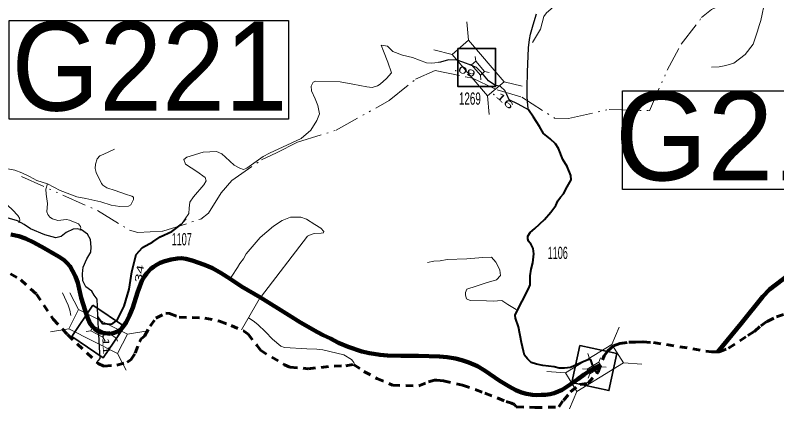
# Model space of a CAD drawing. Extents: x 301878 to 340724, y 234509 to 271929.
# Drawn here: x 330010 to 332797, y 237062 to 238501 of the extents above; entities that cross this region are included whole.
import ezdxf
from ezdxf.enums import TextEntityAlignment as Align

# ---------------------------------------------------------------- set-up
doc = ezdxf.new("R2010")
doc.units = 0
doc.header["$LTSCALE"] = 18
for name, pattern in [('DASH_DOUBLE_DOT', [9.2, 5, -1.2, 0.3, -1.2, 0.3, -1.2]), ('LONG_DASHED', [7.5, 6, -1.5]), ('SHORT_DASHED', [2.7, 1.5, -1.2])]:
    doc.linetypes.add(name, pattern=pattern)
doc.layers.add('17', color=7, linetype='Continuous')
for name, color, linetype, lineweight in [('31', 7, 'Continuous', 35), ('32', 7, 'Continuous', 25), ('35', 7, 'Continuous', 13), ('50', 7, 'Continuous', 13), ('52', 7, 'SHORT_DASHED', 60), ('54', 7, 'Continuous', 120), ('59', 7, 'DASH_DOUBLE_DOT', 13), ('8', 7, 'Continuous', 25)]:
    doc.layers.add(name, color=color, linetype=linetype, lineweight=lineweight)

msp = doc.modelspace()

# ---------------------------------------------------------------- linework, layer by layer
at = {"layer": '31', "lineweight": 25}
for points in [[(329987.76, 238481.66), (331009.99, 238481.66), (331009.99, 238120.96), (329987.76, 238120.96)], [(332232.1, 238224.44), (333254.33, 238224.44), (333254.33, 237863.73), (332232.1, 237863.73)]]:
    msp.add_lwpolyline(points, close=True, dxfattribs=at)
at = {"layer": '31'}
for points in [[(331629.35, 238379.59), (331768.32, 238379.59), (331768.32, 238240.51), (331629.35, 238240.51)], [(330294.81, 237440.62), (330409.95, 237362.8), (330332.07, 237247.58), (330216.93, 237325.4)], [(332076.12, 237293.25), (332212.02, 237264.22), (332182.97, 237128.21), (332047.07, 237157.24)]]:
    msp.add_lwpolyline(points, close=True, dxfattribs=at)
at = {"layer": '32'}
for points in [[(331888.01, 238155.41), (331887.64, 238161.23), (331885.19, 238184.14), (331883.96, 238204.59), (331883.96, 238236.49), (331885.19, 238292.93), (331888.05, 238381.31), (331891.72, 238412.8), (331895.4, 238431.61), (331905.62, 238466.38), (331918.29, 238506.05)], [(331698.84, 238310.05), (331661.15, 238324.56), (331627.81, 238336.16), (331595.93, 238337.61), (331566.94, 238328.91), (331559.23, 238328.27)], [(331888.01, 238155.41), (331851.03, 238175.14), (331817.69, 238191.1), (331809, 238211.41), (331801.75, 238225.91), (331785.8, 238240.42), (331765.51, 238244.77), (331742.32, 238260.73), (331717.68, 238289.74), (331698.84, 238310.05)], [(330312.78, 237397.5), (330311.12, 237435.16), (330309.77, 237462.26), (330299.61, 237476.49), (330290.14, 237491.4), (330269.19, 237507.94), (330257.68, 237529.62), (330257, 237555.37), (330258.35, 237579.09), (330272.57, 237610.26), (330286.79, 237634.66), (330288.15, 237652.95), (330285.44, 237680.74), (330274.91, 237700.25), (330253.24, 237715.84), (330236.99, 237719.9), (330222.77, 237718.55), (330196.37, 237705.67), (330178.76, 237691.44), (330158.45, 237687.37), (330119.18, 237697.54), (330065.69, 237719.22), (330043.34, 237735.49), (330018.97, 237749.04), (329980.37, 237759.88)], [(330309.19, 237231.3), (330320.61, 237245.58), (330319.93, 237265.07), (330316.49, 237333.81), (330312.78, 237397.5)]]:
    msp.add_lwpolyline(points, dxfattribs=at)
at = {"layer": '32', "lineweight": 40}
for points in [[(332139.42, 237190.84), (332131.85, 237205.48), (332121.32, 237226.07), (332116.8, 237240.13), (332110.28, 237242.14), (332096.73, 237236.62), (332080.18, 237229.08), (332042.05, 237213.02), (332020.47, 237210.51), (332000.41, 237210.51), (331982.34, 237214.52), (331941.2, 237220.05), (331917.62, 237224.57), (331898.56, 237230.59), (331885.01, 237243.65), (331874.48, 237258.21), (331869.96, 237271.76), (331862.94, 237304.4), (331851.4, 237361.32), (331841.36, 237392.45), (331840.36, 237404), (331846.88, 237420.07), (331864.94, 237454.71), (331888.52, 237499.9), (331894.04, 237514.47), (331894.52, 237548.2), (331898.53, 237572.31), (331904.05, 237594.9), (331908.57, 237628.04), (331906.06, 237648.12), (331898.53, 237662.18), (331889, 237674.74), (331885.99, 237682.77), (331885.99, 237692.31), (331894.52, 237706.37), (331911.55, 237720.65), (331947.68, 237753.29), (331970.25, 237780.9), (331988.32, 237804.5), (331996.34, 237822.58), (332005.37, 237835.13), (332016.41, 237848.19), (332030.46, 237873.79), (332044.48, 237899.12), (332043.97, 237914.18), (332029.93, 237947.32), (332014.37, 237972.93), (331998.82, 238013.6), (331987.28, 238031.18), (331967.39, 238048.88), (331943.3, 238068.96), (331928.25, 238094.57), (331907.18, 238128.71), (331888.01, 238155.41)], [(330312.78, 237397.5), (330330.18, 237372.84), (330363.51, 237371.39), (330383.81, 237385.89), (330408.45, 237436.66), (330427.29, 237499.04), (330437.44, 237562.87), (330453.38, 237625.24), (330476.57, 237651.35), (330514.26, 237671.66), (330540.35, 237690.52), (330583.83, 237709.38), (330619, 237736.45)]]:
    msp.add_lwpolyline(points, dxfattribs=at)
at = {"layer": '35'}
msp.add_line((332112.85, 237240.24), (332106.23, 237264.29), dxfattribs=at)
for points in [[(331902.72, 238400.94), (331913.69, 238418.93), (331932.9, 238449.46), (331944.75, 238496.64), (331954.92, 238509.75), (331970.48, 238522.64), (331980.61, 238533.95), (331988.39, 238547.8), (331989.3, 238558.08), (331985.28, 238567.37), (331972.64, 238590.93), (331960.79, 238603.47), (331939.24, 238616.41), (331931.38, 238618.46), (331919.18, 238618.81)], [(332805.78, 238604.33), (332795.3, 238601.04), (332762.81, 238576.98), (332754.95, 238558.92), (332739.1, 238481.91), (332733.03, 238463.22), (332726.93, 238443.23), (332710.87, 238395.53), (332681.59, 238357.4), (332640.34, 238325.81), (332610.25, 238316.9), (332586.85, 238312.17), (332558.82, 238311.22)], [(331559.23, 238328.27), (331532.15, 238326.01), (331514.76, 238327.46), (331464.02, 238346.32), (331427.79, 238355.02), (331391.55, 238368.07), (331372.71, 238388.38), (331349.52, 238391.28), (331358.21, 238369.52), (331374.16, 238328.91), (331387.2, 238289.74), (331368.36, 238269.43), (331345.17, 238249.12)], [(331345.17, 238249.12), (331335.67, 238242.52), (331316.71, 238236.24), (331296.84, 238239.64), (331246.04, 238249.15), (331199.26, 238257.9), (331110.27, 238259.97), (331100.98, 238256.05), (331093.79, 238241.59), (331095.05, 238224.46), (331107.56, 238194.8), (331117.89, 238170.68), (331123.59, 238140.65), (331114.3, 238116.53), (331091.88, 238080.56), (331056.15, 238049.96), (331022.73, 238034.52), (330941.04, 237996.83), (330918.08, 237984.08), (330883.37, 237959.57), (330857.6, 237941.37), (330845.9, 237936.9), (330831.98, 237940.98), (330811.59, 237951.99), (330779.58, 237982.24), (330766.5, 237993.61), (330747.28, 238002.79), (330697.81, 238000.58), (330638.01, 237981.76), (330627.43, 237972.87), (330633.59, 237955.64), (330674.88, 237929.3), (330705.85, 237907.08), (330708.5, 237894.72), (330700.22, 237880.98), (330662.22, 237836.42), (330649.14, 237816.67), (330647.18, 237795.73), (330645.73, 237775.42), (330619, 237736.45), (330635.59, 237756.56)], [(330373.57, 238010.64), (330334.59, 237992.31), (330319.78, 237987.21), (330310.24, 237975.29), (330303.56, 237956.61), (330303.04, 237940.22), (330306.24, 237925.45), (330325.75, 237885.14), (330331.03, 237878.93), (330345.45, 237869.94), (330375.68, 237860.44), (330414.21, 237846.46), (330436.59, 237839.71), (330443.21, 237835.78), (330443.54, 237827.27), (330433.74, 237807.46), (330425.04, 237802.23), (330392.7, 237801.37), (330361.18, 237806), (330323.11, 237818.17), (330268.53, 237830.26), (330235.25, 237837.33), (330174.88, 237859.94), (330128.75, 237884.57)], [(329914.36, 237974.68), (329905.53, 237948.74), (329900.87, 237935.43), (329897.02, 237908.1), (329905.84, 237878.61), (329933.07, 237849.65), (330000.09, 237789.09), (330020.18, 237768.28), (330026, 237758.96), (330026.94, 237751.04), (330023.65, 237741.4)], [(330128.75, 237884.57), (330089.56, 237896.71), (330062.88, 237910.57), (330034.08, 237924.72), (330008.82, 237933.83), (329956.57, 237943.94), (329932.21, 237961.92), (329914.36, 237974.68)], [(330128.75, 237884.57), (330121.96, 237865.2), (330123.9, 237846.85), (330128.31, 237812.55), (330125.51, 237782.19), (330130.11, 237772.29), (330136.53, 237762.86), (330146.69, 237755.85), (330166.69, 237750.35), (330198.47, 237753.72), (330209.32, 237751.08), (330241.87, 237737.75), (330248.98, 237728.3), (330250.59, 237723.37), (330247.89, 237713.72)], [(330796.49, 237536.71), (330802.68, 237545.99), (330823.83, 237577.68), (330832.23, 237592.62), (330845.58, 237609.96), (330855.86, 237628.57), (330906.58, 237688.58), (330955.41, 237729.13), (330986.54, 237750.11), (331017.39, 237762.01), (331055.21, 237762.05), (331075.77, 237754.74), (331106.9, 237735.51), (331129.04, 237721.96), (331139.59, 237709.45), (331138.9, 237704.56), (331129.67, 237703.64), (331104.04, 237702.65), (331087.42, 237697.08), (331079.33, 237692.44), (330907.43, 237468.73)], [(331519.22, 237597.13), (331541.8, 237601.31), (331564.8, 237603.15), (331591.48, 237607.75), (331662.31, 237609.59), (331721.19, 237615.12), (331753.06, 237616.2), (331768.92, 237597.53), (331776.39, 237583.99), (331783.39, 237569.05), (331786.65, 237548.98), (331771.26, 237533.58), (331733.43, 237522.31), (331697.08, 237510.24), (331663.03, 237498.57), (331657.43, 237486.43), (331657.9, 237477.56), (331662.1, 237464.02), (331675.16, 237457.95), (331735.34, 237456.09), (331758.66, 237455.62), (331790.38, 237457.02), (331812.77, 237442.55), (331843.1, 237424.34)], [(330183.5, 237485.1), (330204.12, 237440.58), (330210.26, 237422.04), (330213.35, 237402.36)], [(330907.43, 237468.73), (330907.12, 237468.32), (330838.09, 237349.75)], [(331135.96, 237277.64), (331114.04, 237279.88), (331077.52, 237280.53), (330996.01, 237285.75), (330982.31, 237290.97), (330952.32, 237316.42), (330925.58, 237343.17), (330898.19, 237369.93), (330880.58, 237382.98), (330863.63, 237394.07)], [(330358.28, 237336.21), (330381.43, 237318.47), (330384.31, 237308.59)], [(330381.43, 237318.47), (330387.84, 237336.21), (330389.81, 237346.07)], [(331241.16, 237241.68), (331212.84, 237259), (331136.07, 237277.63), (331135.96, 237277.64)], [(331241.16, 237241.68), (331246.19, 237235.13), (331248.82, 237230.23), (331251.3, 237221.63)]]:
    msp.add_lwpolyline(points, dxfattribs=at)
at = {"layer": '50'}
for p, q in [((331669.39, 238409.58), (331663.48, 238477.4)), ((331608.63, 238357.54), (331542.53, 238373.81)), ((331865.6, 238241.41), (331799.49, 238257.68)), ((331744.64, 238137.82), (331738.73, 238205.64)), ((330242.19, 237424.87), (330210.63, 237485.19)), ((330206.15, 237353.45), (330138.87, 237343.02)), ((332220.25, 237359.89), (332193.82, 237297.15)), ((330488.01, 237345.18), (330420.74, 237334.75)), ((330416.25, 237203.01), (330384.69, 237263.33)), ((332303.6, 237224.19), (332235.69, 237228.98)), ((332023.4, 237192.48), (331955.49, 237197.27)), ((332065.27, 237124.31), (332038.84, 237061.57))]:
    msp.add_line(p, q, dxfattribs=at)
at = {"layer": '50', "linetype": 'LONG_DASHED'}
for p, q in [((331680.21, 238320.09), (331663.68, 238324.16)), ((331695.4, 238333.1), (331693.92, 238350.06)), ((331714.21, 238265.16), (331712.73, 238282.12)), ((331744.45, 238291.06), (331727.92, 238295.13)), ((330295.63, 237364.29), (330287.74, 237379.37)), ((330286.62, 237346.44), (330269.8, 237343.83)), ((330339.14, 237308.83), (330331.25, 237323.91)), ((330357.08, 237344.37), (330340.27, 237341.76)), ((332152.22, 237248.02), (332145.61, 237232.34)), ((332173.06, 237214.1), (332156.08, 237215.3)), ((332103.01, 237206.17), (332086.03, 237207.37)), ((332113.47, 237189.13), (332106.87, 237173.44))]:
    msp.add_line(p, q, dxfattribs=at)
at = {"layer": '50'}
for points in [[(331608.63, 238357.54), (331738.73, 238205.64), (331799.49, 238257.68), (331669.39, 238409.58)], [(330206.15, 237353.45), (330384.69, 237263.33), (330420.74, 237334.75), (330242.19, 237424.87)], [(332065.27, 237124.31), (332235.69, 237228.98), (332193.82, 237297.15), (332023.4, 237192.48)]]:
    msp.add_lwpolyline(points, close=True, dxfattribs=at)
at = {"layer": '50', "linetype": 'LONG_DASHED'}
for points in [[(331680.21, 238320.09), (331712.73, 238282.12), (331727.92, 238295.13), (331695.4, 238333.1)], [(330286.62, 237346.44), (330331.25, 237323.91), (330340.27, 237341.76), (330295.63, 237364.29)], [(332113.47, 237189.13), (332156.08, 237215.3), (332145.61, 237232.34), (332103.01, 237206.17)]]:
    msp.add_lwpolyline(points, close=True, dxfattribs=at)
at = {"layer": '52'}
for points in [[(329993.53, 237555.62), (330030.6, 237533.17), (330087.59, 237481.32), (330149.49, 237389.74), (330201.97, 237332.67), (330313.42, 237227.3), (330335.13, 237217.57), (330381.52, 237220.95), (330419.75, 237231.99), (330433.42, 237240.12), (330449.42, 237264.61), (330464.77, 237306.82), (330471.17, 237317), (330483.09, 237327.67), (330503.73, 237364.27), (330524.71, 237392.86), (330561.28, 237410.64), (330574.68, 237410.28), (330609.63, 237396.97), (330704.1, 237393.49), (330757.98, 237381.41), (330800.19, 237366.06), (330846.02, 237346.34), (330862.1, 237334.92), (330894.99, 237293.64), (330907.23, 237275.59), (330995.91, 237222.2), (331015.76, 237214.3)], [(331487.09, 237145.48), (331522.89, 237159.57), (331545.02, 237165.63), (331553.54, 237166.56), (331577.29, 237163.39), (331647.62, 237148.48), (331729.07, 237119.14), (331806.78, 237088.08), (331826.08, 237082.59), (331836.87, 237076.78), (331844.02, 237069.23), (331911.58, 237065.88), (331998.97, 237068.14), (332016.15, 237092.01), (332042.09, 237123.5), (332075.83, 237149.94), (332105.34, 237154.46), (332143.16, 237194.82), (332165.17, 237255.11), (332179.15, 237273.64), (332199.21, 237291.35), (332222.59, 237299.68), (332255.11, 237305.44), (332279.51, 237304.65), (332308.25, 237306.28), (332346.02, 237303.83), (332558.43, 237269.28), (332587.16, 237270.2), (332621.03, 237283.23), (332690.79, 237329.86), (332715.09, 237344.39), (332738.91, 237365.02), (332761.94, 237380.77), (332796.6, 237397.98), (332831.75, 237409.69)], [(331015.76, 237214.3), (331082.06, 237207.98), (331177.6, 237217.78), (331219.64, 237218.94), (331248.44, 237223.57), (331286.15, 237198), (331332.97, 237172.76), (331391.29, 237147.79), (331487.09, 237145.48)]]:
    msp.add_lwpolyline(points, dxfattribs=at)
at = {"layer": '54'}
for p, q in [((332667.38, 237372.85), (332581.08, 237270.01)), ((332129.12, 237209.88), (332153.36, 237222.77))]:
    msp.add_line(p, q, dxfattribs=at)
for points in [[(329994.68, 237699.52), (330023.75, 237693.11), (330047.4, 237683.74), (330077.94, 237669.94), (330115.88, 237649.24), (330154.31, 237626.56), (330171.06, 237616.7), (330189.29, 237604.87), (330200.62, 237594.52), (330211.46, 237582.2), (330220.33, 237566.42), (330231.16, 237545.72), (330239.54, 237522.05), (330251.36, 237467.34), (330266.14, 237421.49), (330274.52, 237395.37), (330283.88, 237374.66), (330293.24, 237361.85), (330304.08, 237350.02), (330313.44, 237344.1)], [(330389.81, 237346.07), (330400.65, 237355.93), (330415.92, 237377.13), (330428.73, 237402.27), (330440.06, 237431.85), (330457.3, 237486.56), (330466.17, 237510.22), (330473.56, 237529.94), (330481.94, 237544.24), (330492.28, 237557.05), (330506.08, 237572.83), (330515.93, 237580.72), (330529.73, 237589.59), (330541.06, 237595.5), (330557.32, 237601.42), (330580.47, 237607.33), (330603.63, 237611.77), (330618.41, 237612.26), (330634.67, 237610.29), (330657.82, 237603.88), (330703.15, 237588.11), (330731.72, 237576.28), (330763.75, 237558.04), (330796.49, 237536.71)], [(332863.53, 237567.9), (332769.92, 237497.41), (332746.27, 237472.76), (332667.38, 237372.85)], [(330796.49, 237536.71), (330838.63, 237509.24), (330907.43, 237468.73)], [(330907.43, 237468.73), (331012.06, 237404.24), (331053.93, 237377.13), (331116.5, 237341.14), (331137.62, 237331.34)], [(330313.44, 237344.1), (330324.28, 237340.16), (330339.06, 237337.69), (330349.41, 237337.2), (330358.28, 237336.21)], [(330358.28, 237336.21), (330372.56, 237339.66), (330384.88, 237344.1), (330389.81, 237346.07)], [(331137.62, 237331.34), (331164.29, 237318.96), (331192.87, 237303.18), (331228.34, 237288.4), (331278.1, 237271.14), (331306.18, 237264.73), (331345.6, 237258.82), (331372.2, 237255.86), (331421.96, 237254.88), (331485.52, 237254.88), (331562.38, 237252.9), (331590.95, 237249.95), (331621.5, 237245.51), (331644.16, 237239.6), (331670.27, 237230.72), (331701.8, 237217.41), (331729.89, 237200.65), (331780.63, 237165.16), (331817.58, 237142.98), (331842.22, 237130.16), (331863.4, 237121.29), (331881.14, 237116.36), (331902.82, 237111.92), (331918.09, 237111.43), (331935.33, 237111.92), (331950.61, 237111.92), (331967.36, 237114.39), (331982.14, 237118.33), (332011.7, 237131.15), (332041.26, 237150.86), (332069.34, 237170.09), (332092.5, 237187.34), (332110.73, 237199.67), (332129.12, 237209.88)]]:
    msp.add_lwpolyline(points, dxfattribs=at)
at = {"layer": '59'}
for points in [[(331863.85, 238201), (331984.25, 238124.7), (332035.16, 238122.69), (332183.59, 238156.73), (332330.81, 238151.81), (332396.34, 238299.56), (332447.53, 238394.58), (332521.62, 238492.16), (332558.19, 238521.44), (332604.53, 238542.52), (332617.94, 238562.27)], [(330966.19, 237997.92), (331043.59, 238036.42), (331184.72, 238080.62), (331378.91, 238188.8), (331475.22, 238266.91), (331547.44, 238298.48), (331657.78, 238276.02)], [(331657.78, 238276.02), (331683.69, 238270.75), (331773.94, 238227.95), (331863.85, 238201)], [(330033.19, 237910.5), (330311.47, 237786.89), (330428.81, 237714.53), (330459, 237705.92), (330550.75, 237711.08), (330689.12, 237755.34), (330717.78, 237776.78), (330763.5, 237851.92), (330802.81, 237896.16), (330911.94, 237972), (330966.19, 237997.92)]]:
    msp.add_lwpolyline(points, dxfattribs=at)

# ---------------------------------------------------------------- texts
at = {"layer": '17'}
for s, rotation, width, p in [('.09', 340.807, 1.7, (331651.38, 238285.6)), ('.16', 317.703, 1.95, (331787.29, 238184.99)), ('.34', 80.968, 1.75, (330475.24, 237545.88)), ('.11', 272.86, 1.6, (330330.15, 237297.39))]:
    msp.add_text(s, height=25, rotation=rotation, dxfattribs=dict(at, width=width)).set_placement(p, align=Align.CENTER)
at = {"layer": '31', "width": 0.95}
msp.add_text('G221', height=325, dxfattribs=at).set_placement((329997.03, 238152.08))
at = {"layer": '31'}
msp.add_text('G219', height=325, dxfattribs=at).set_placement((332205.2, 237897.01))
at = {"layer": '8'}
for s, width, p in [('1269', 0.6, (331673.98, 238173.64)), ('1107', 0.55, (330619.49, 237659.24)), ('1106', 0.55, (331995.65, 237609.37))]:
    msp.add_text(s, height=45, dxfattribs=dict(at, width=width)).set_placement(p, align=Align.CENTER)

doc.saveas('drawing.dxf')
